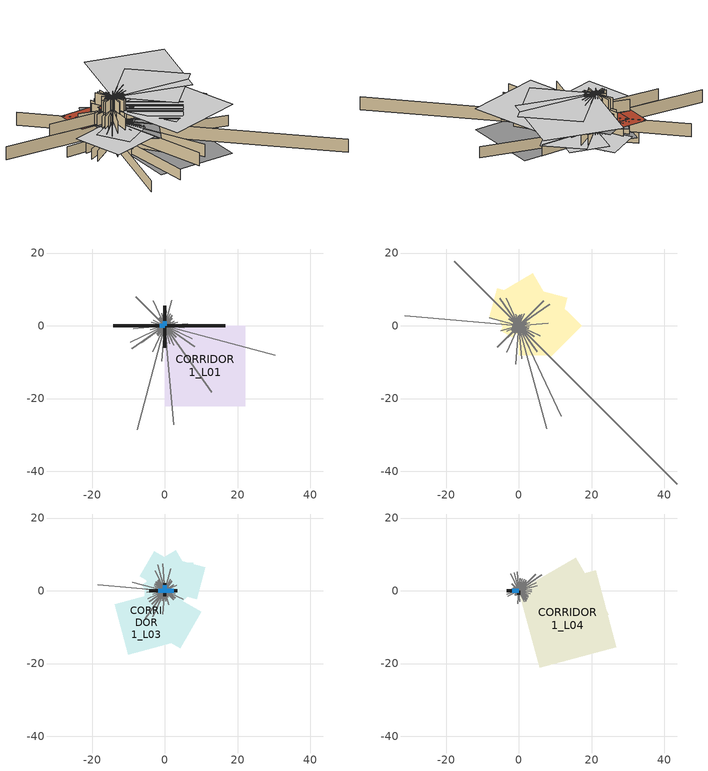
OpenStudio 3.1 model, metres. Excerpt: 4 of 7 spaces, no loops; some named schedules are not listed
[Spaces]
CORRIDOR 1_L01
 floor ground (IntFloor : CORRIDOR 1_L01 3_Floor_Slab on Grade): 22.07,0 22.07,-22.07 0,-22.07 0,0 z0
 wall outside (2_Wall_MetalFrame): 0,0 0,5.48 / 0,0 0,2.13 / 0,0 -2.02,0 / 0,0 -1.05,0 / 0,0 -14.16,0 / 0,0 -2.71,0 / 0,0 0,-2.05 / 0,0 0,-0.55 / 0,0 0,-1.91 / 0,0 0,-5.97 / 0,0 16.58,0 z0:3.05
 wall adiabatic (2_Wall_Interior-WoodFrame): 0,0 -1.09,-0.1 / 0,0 -3.97,-1.06 / 0,0 -1.64,-0.76 / 0,0 -6.57,-4.6 / 0,0 -2.29,-2.29 / 0,0 -1.2,-1.71 / 0,0 -3.3,-7.08 / 0,0 -1.13,-4.22 / 0,0 -0.27,-3.06 / 0,0 0.45,-5.09 / 0,0 1.32,-4.94 / 0,0 1.84,-3.95 / 0,0 1.13,-1.61 / 0,0 3.09,-3.09 / 0,0 1.56,-1.09 / 0,0 7.52,-3.51 / 0,0 30.4,-8.15 / 0,0 3.84,-0.34 / 0,0 1.6,0.14 / 0,0 3.59,0.96 / 0,0 2.45,1.14 / 0,0 1.55,1.09 / 0,0 2.03,2.03 / 0,0 1.88,2.68 / 0,0 1.53,3.28 / 0,0 1.02,3.81 / 0,0 0.24,2.75 / 0,0 -0.28,3.23 / 0,0 -0.13,0.5 / 0,0 -1.31,2.81 / 0,0 -1.58,2.26 / 0,0 -7.97,7.97 / 0,0 -0.55,0.38 / 0,0 -3.22,1.5 / 0,0 -3.83,1.03 / 0,0 -2.8,0.24 / 0,0 -8.74,-0.76 / 0,0 -2.89,-0.77 / 0,0 -9.57,-4.46 / 0,0 -9.06,-6.35 / 0,0 -0.9,-0.9 / 0,0 -1.96,-2.79 / 0,0 -1.34,-2.87 / 0,0 -7.66,-28.6 / 0,0 -0.85,-9.75 / 0,0 2.38,-27.15 / 0,0 0.54,-2.03 / 0,0 2.47,-5.29 / 0,0 12.83,-18.32 / 0,0 1.66,-1.66 / 0,0 8.15,-5.71 / 0,0 3.89,-1.81 / 0,0 1.48,-0.4 / 0,0 5.3,-0.46 / 0,0 6.3,0.55 / 0,0 2.75,0.74 / 0,0 2.63,1.22 / 0,0 0.66,0.46 / 0,0 1.66,1.66 / 0,0 2.08,2.97 / 0,0 0.56,1.19 / 0,0 1.89,7.07 / 0,0 0.36,4.14 / 0,0 -0.36,4.14 / 0,0 -0.94,3.5 / 0,0 -3.24,6.95 z0:3.05
 window (1_Win_Storefront): 0,0 0,1.31 / 0,0 0,1.12 / 0,0 -1.44,0 z0:1.52
 roof outside (4_Roof_WoodFrame): 0,0 0,0.88 -0.88,0.88 -0.88,0 z3.05
CORRIDOR 1_L02
 floor to CORRIDOR 1_L01 (3_Floor_Interior-WoodFrame): 8.11,0 8.11,-8.11 0,-8.11 0,0 z3.05; 8.61,8.61 17.22,0 8.61,-8.61 0,0 z3.05; 1.18,2.05 3.24,0.87 2.05,-1.18 0,0 z3.05; 2.81,10.5 13.31,7.69 10.5,-2.81 0,0 z3.05; 3.86,14.41 9.13,5.27 0,0 -5.27,9.13 z3.05; 0,8.94 4.47,4.47 0,0 -4.47,4.47 z3.05
 floor adiabatic (3_Floor_Interior-WoodFrame): 5.36,1.44 6.8,-3.93 1.44,-5.36 0,0 z3.05; 1.8,1.04 2.84,-0.76 1.04,-1.8 0,0 z3.05; 2.66,2.66 2.66,0 0,0 0,2.66 z3.05; 2.09,3.62 2.85,0.76 0,0 -0.76,2.85 z3.05; -1.07,3.99 1.46,2.53 0,0 -2.53,1.46 z3.05; -5.96,10.32 2.18,8.14 0,0 -8.14,2.18 z3.05; 0,3.8 0,0 -3.8,0 -3.8,3.8 z3.05; -0.55,2.04 0,0 -2.04,-0.55 -2.58,1.49 z3.05; -1.99,3.44 0,0 -3.44,-1.99 -5.43,1.45 z3.05; -0.94,0.94 0,0 -0.94,-0.94 -1.88,0 z3.05; -3.15,1.82 0,0 -1.82,-3.15 -4.97,-1.33 z3.05; -1.01,0.27 0,0 -0.27,-1.01 -1.29,-0.74 z3.05; 0,0 0,-2.23 -2.23,-2.23 -2.23,0 z3.05
 wall adiabatic (2_Wall_Interior-WoodFrame): 0,0 -1.86,2.66 / 0,0 -0.77,0.77 / 0,0 -1.02,0.72 / 0,0 -1.56,0.73 / 0,0 -8.18,2.19 / 0,0 -3.31,0.29 / 0,0 -1.82,-0.16 / 0,0 -4.94,-1.32 / 0,0 -1.58,-0.74 / 0,0 -1.41,-0.98 / 0,0 -5.93,-5.93 / 0,0 -0.71,-1.02 / 0,0 -0.38,-0.81 / 0,0 -0.5,-1.88 / 0,0 -0.92,-10.51 / 0,0 0.28,-3.15 / 0,0 7.58,-28.3 / 0,0 11.61,-24.9 / 0,0 4.23,-6.05 / 0,0 43.5,-43.5 / 0,0 4.05,-2.84 / 0,0 5.74,-2.67 / 0,0 2.75,-0.74 / 0,0 2.89,-0.25 / 0,0 0.71,0.06 / 0,0 2.92,0.78 / 0,0 2.13,0.99 / 0,0 8.48,5.94 / 0,0 6.89,6.89 / 0,0 0.75,1.08 / 0,0 1.53,3.28 / 0,0 0.84,3.13 / 0,0 0.27,3.09 / 0,0 -0.24,2.75 / 0,0 -0.84,3.13 / 0,0 -3.51,7.52 / 0,0 -5.31,7.58 / 0,0 -17.75,17.75 / 0,0 -2.73,1.91 / 0,0 -1.41,0.66 / 0,0 -2.09,0.56 / 0,0 -31.36,2.74 / 0,0 -1.7,-0.15 / 0,0 -2.9,-0.78 / 0,0 -3.3,-1.54 / 0,0 -1.97,-1.38 / 0,0 -3.11,-3.11 / 0,0 -1.37,-1.96 / 0,0 -3.38,-7.24 / 0,0 -0.43,-1.59 / 0,0 -0.12,-1.35 / 0,0 0.79,-9.01 / 0,0 2.84,-6.08 / 0,0 5.01,-7.16 / 0,0 4.53,-4.53 / 0,0 4.28,-3 / 0,0 5.89,-2.75 / 0,0 2.72,-0.73 / 0,0 1.54,-0.14 / 0,0 8.08,0.71 / 0,0 1.05,0.28 / 0,0 1.43,0.67 / 0,0 2.97,2.08 / 0,0 2.05,2.05 z3.05:6.71; 0,0 0.09,-0.32 z3.05:6.12
 roof outside (4_Roof_WoodFrame): 0,0 0,2.89 -2.89,2.89 -2.89,0 z6.71; 0,0 0,6.25 -6.25,6.25 -6.25,0 z6.71; 0,0 0,3.22 -3.22,3.22 -3.22,0 z6.71; 0,0 0,0.47 -0.47,0.47 -0.47,0 z6.71; 0,0 0,9.49 -9.49,9.49 -9.49,0 z6.71
CORRIDOR 1_L03
 floor adiabatic (3_Floor_Interior-WoodFrame): 0,0 0.45,-1.66 -1.22,-2.11 -1.66,-0.45 z6.71; 0.35,0.09 0.44,-0.26 0.09,-0.35 0,0 z6.71; 3.59,2.07 5.66,-1.52 2.07,-3.59 0,0 z6.71; 3.89,3.89 7.78,0 3.89,-3.89 0,0 z6.71; 2.43,4.21 6.64,1.78 4.21,-2.43 0,0 z6.71; 2.36,8.79 11.15,6.43 8.79,-2.36 0,0 z6.71; 7.77,7.77 7.77,0 0,0 0,7.77 z6.71; 2.14,3.71 2.92,0.78 0,0 -0.78,2.92 z6.71; 2.99,11.15 7.07,4.08 0,0 -4.08,7.07 z6.71; 0,8.44 4.22,4.22 0,0 -4.22,4.22 z6.71; -2.93,10.93 4,6.93 0,0 -6.93,4 z6.71; -0.3,0.52 0.11,0.41 0,0 -0.41,0.11 z6.71; 0,1.73 0,0 -1.73,0 -1.73,1.73 z6.71; -1.1,4.09 0,0 -4.09,-1.1 -5.19,3 z6.71; -2.31,4.01 0,0 -4.01,-2.31 -6.32,1.69 z6.71; -1.86,1.86 0,0 -1.86,-1.86 -3.73,0 z6.71; -1.63,0.94 0,0 -0.94,-1.63 -2.57,-0.69 z6.71; -2.72,0.73 0,0 -0.73,-2.72 -3.45,-1.99 z6.71; 0,0 0,-5.54 -5.54,-5.54 -5.54,0 z6.71; 0,0 2.21,-3.84 -1.62,-6.05 -3.84,-2.21 z6.71; 0,0 0.02,-0.02 0,-0.04 -0.02,-0.02 z6.71; 0,0 10.03,-5.79 4.24,-15.82 -5.79,-10.03 z6.71; 0,0 0.4,-0.11 0.29,-0.5 -0.11,-0.4 z6.71
 floor to CORRIDOR 1_L02 (3_Floor_Interior-WoodFrame): 0,0 4.67,-8.1 -3.42,-12.77 -8.1,-4.67 z6.71; 0,0 2.51,-2.51 0,-5.01 -2.51,-2.51 z6.71; 0,0 2.05,-1.18 0.87,-3.23 -1.18,-2.05 z6.71; 0,0 2.48,-0.66 1.81,-3.14 -0.66,-2.48 z6.71; 1.94,0 1.94,-1.94 0,-1.94 0,0 z6.71; 0,0 3.71,-13.86 -10.14,-17.57 -13.86,-3.71 z6.71
 wall outside (2_Wall_WoodFrame): 0,0 0,2.09 / 0,0 -2.68,0 / 0,0 -3.49,0 / 0,0 -1.9,0 / 0,0 -4.28,0 / 0,0 -2.05,0 / 0,0 -3.41,0 / 0,0 0,-1.56 / 0,0 0,-1.09 / 0,0 2.85,0 / 0,0 3.41,0 z6.71:10.06
 wall adiabatic (2_Wall_Interior-WoodFrame): 0,0 1.86,2.66 / 0,0 1.34,2.87 / 0,0 0.26,0.99 / 0,0 0.16,1.81 / 0,0 -0.31,3.56 / 0,0 -0.9,3.35 / 0,0 -1.5,3.22 / 0,0 -2,2.85 / 0,0 -2.51,2.51 / 0,0 -2.77,1.94 / 0,0 -2.97,1.38 / 0,0 -8.99,2.41 / 0,0 -5.19,0.45 / 0,0 -5.06,-0.44 / 0,0 -1.46,-0.39 / 0,0 -4.74,-2.21 / 0,0 -1.87,-1.87 / 0,0 -3.1,-4.42 / 0,0 -3.33,-7.14 / 0,0 -0.74,-2.75 / 0,0 -0.15,-1.74 / 0,0 0.16,-1.8 / 0,0 0.54,-2.02 / 0,0 0.85,-1.83 / 0,0 0.41,-0.59 / 0,0 2.48,-2.48 / 0,0 2.77,-1.94 / 0,0 1.19,-0.56 / 0,0 1.66,-0.44 / 0,0 1.46,-0.13 / 0,0 1.09,0.1 / 0,0 1.06,0.28 / 0,0 3.19,1.49 / 0,0 2.43,1.7 / 0,0 0.66,0.66 / 0,0 1.94,2.77 / 0,0 1.48,3.16 / 0,0 1.62,6.04 / 0,0 0.16,1.83 / 0,0 -0.65,7.45 / 0,0 -1.93,7.21 / 0,0 -2.6,5.57 / 0,0 -1.19,1.7 / 0,0 -2.29,2.29 / 0,0 -2.54,1.78 / 0,0 -2.5,1.17 / 0,0 -3.13,0.84 / 0,0 -18.49,1.62 / 0,0 -4.16,-0.36 / 0,0 -3.4,-0.91 / 0,0 -3.17,-1.48 / 0,0 -4.28,-3 / 0,0 -3.66,-3.66 / 0,0 -5.35,-7.64 / 0,0 -3.27,-7.02 / 0,0 -0.58,-2.17 / 0,0 -0.57,-6.47 / 0,0 0.25,-2.81 / 0,0 1.03,-3.83 / 0,0 0.46,-0.98 / 0,0 0.9,-1.29 / 0,0 2.49,-2.49 / 0,0 2.87,-2.01 / 0,0 5.03,-2.35 / 0,0 2.8,-0.75 z6.71:10.06; 0,0 -0.27,-0.19 z6.71:9.88
 window (1_Win_Storefront): 0,0 0,1.48 / 0,0 -1.48,0 / 0,0 -1.48,0 / 0,0 -1.48,0 / 0,0 -1.48,0 z6.71:8.19; 0,0 -1.41,0 z6.71:8.12; 0,0 -1.85,0 / 0,0 -1.85,0 / 0,0 2.42,0 / 0,0 1.85,0 z6.71:9.14
 roof outside (4_Roof_WoodFrame): 0,0 0,2.78 -2.78,2.78 -2.78,0 z10.06
CORRIDOR 1_L04
 floor adiabatic (3_Floor_Interior-WoodFrame): 0.05,0 0.05,-0.05 0,-0.05 0,0 z10.06
 floor to CORRIDOR 1_L03 (3_Floor_Interior-WoodFrame): 21.13,5.66 26.79,-15.47 5.66,-21.13 0,0 z10.06; 15.68,9.05 24.74,-6.63 9.05,-15.68 0,0 z10.06
 wall outside (2_Wall_WoodFrame): 0,0 -2.68,0 / 0,0 -2.05,0 / 0,0 -3.41,0 / 0,0 0,-1.09 z10.06:13.28
 wall adiabatic (2_Wall_Interior-WoodFrame): 0,0 3.23,-0.28 / 0,0 3.15,0.28 / 0,0 3.46,0.93 / 0,0 3.14,1.46 / 0,0 0.84,0.59 / 0,0 1.29,1.29 / 0,0 2.04,2.91 / 0,0 1.47,3.15 / 0,0 0.88,3.27 / 0,0 0.29,3.26 / 0,0 -0.45,5.19 / 0,0 -1.31,4.9 / 0,0 -2.21,4.74 / 0,0 -2.01,2.01 / 0,0 -1.43,1 / 0,0 -1.63,0.76 / 0,0 -2.02,0.54 / 0,0 -2.01,0.18 / 0,0 -0.72,-0.06 / 0,0 -3.39,-0.91 / 0,0 -3.07,-1.43 / 0,0 -1.08,-0.75 / 0,0 -1.21,-1.21 / 0,0 -0.84,-1.2 / 0,0 -0.46,-0.99 / 0,0 -0.28,-1.06 / 0,0 -0.31,-3.51 / 0,0 0.26,-2.96 / 0,0 0.24,-0.9 / 0,0 1.43,-3.07 / 0,0 2,-2.86 / 0,0 2.29,-2.29 / 0,0 2.54,-1.78 / 0,0 2.5,-1.17 / 0,0 3.13,-0.84 / 0,0 3.51,-0.31 / 0,0 3.49,0.31 / 0,0 4.99,1.34 / 0,0 4.74,2.21 / 0,0 6.34,4.44 / 0,0 4.59,4.59 / 0,0 1.62,2.31 / 0,0 0.46,0.98 / 0,0 0.41,1.52 / 0,0 0.31,3.5 / 0,0 -0.31,3.49 z10.06:13.28; 0,0 -0.19,0.27 z10.06:13.12
 window (1_Win_Storefront): 0,0 -1.41,0 z10.06:11.47; 0,0 -1.48,0 / 0,0 -1.48,0 z10.06:11.54; 0,0 -1.85,0 z10.06:12.5
 ceiling to CORRIDOR 1_L05: 12.09,-12.09 24.17,0 12.09,12.09 0,0 z13.28; 21.13,-5.66 26.79,15.47 5.66,21.13 0,0 z13.28
[Site]
SAN JOSE INTL: Latitude {deg}=37.39; Longitude {deg}=-121.96; Time Zone {hr}=-8; Elevation {m}=15.5448
[SizingPeriod:DesignDay] Barometric Pressure {Pa}=101146; Wind Speed {m/s}=2.4; Sky Clearness=0; Rain Indicator=0; Snow Indicator=0; Day of Month=21; Daylight Saving Time Indicator=0; Humidity Indicating Type=Wetbulb; Dry-Bulb Temperature Range Modifier Type=DefaultMultipliers
Name | Maximum Dry-Bulb Temperature {C} | Daily Dry-Bulb Temperature Range {deltaC} | Humidity Indicating Conditions at Maximum Dry-Bulb | Wind Direction {deg} | Month | Day Type | Solar Model Indicator | ASHRAE Taub | ASHRAE Taud
SAN JOSE INTL Ann Htg 99.6% Condns DB | 2.2 | 0 | 2.2 | 150 | 12 | WinterDesignDay | ASHRAEClearSky
SAN JOSE INTL  June .4% Condns DB=>MCWB | 35 | 11.8 | 19.8 | 330 | 6 | SummerDesignDay | ASHRAETau | 0.363 | 2.418
SAN JOSE INTL  July .4% Condns DB=>MCWB | 34.8 | 11.7 | 20.7 | 330 | 7 | SummerDesignDay | ASHRAETau | 0.367 | 2.418
SAN JOSE INTL  August .4% Condns DB=>MCWB | 34.4 | 11.6 | 19.3 | 330 | 8 | SummerDesignDay | ASHRAETau | 0.35 | 2.459
[Site:WaterMainsTemperature]
Calculation Method=Schedule; Temperature Schedule=WaterMainCZ04
[Building]
<Name>FREEDOM CIRCLE BUILDING B</Name>: North Axis {deg}=97
[Material]
Name | Roughness | Thickness {m} | Conductivity {W/m-K} | Density {kg/m3} | Specific Heat {J/kg-K} | Thermal Absorptance | Solar Absorptance | Visible Absorptance
Air Cavity 4in or more | Smooth | 0.1524 | 0.940308 | 1.28148 | 1004.832
Board_5/8in Gypsum; Board_5/8in Gypsum 1; Board_5/8in Gypsum 2; Board_5/8in Gypsum 3; Board_5/8in Gypsum 4; Board_5/8in Gypsum 5; Board_5/8in Gypsum 6; Board_5/8in Gypsum 7 | MediumRough | 0.016002 | 0.158656 | 640.739 | 1130.436 | 0.9 | 0.7 | 0.8
Board_1/2in Plywood; Board_1/2in Plywood 1 | Smooth | 0.0127 | 0.11544 | 480.554 | 1884.06
Finishes_Interior Walls | MediumRough | 0.00635 | 0.0735562 | 464.535 | 1884.06 | 0.9 | 0.7 | 0.8
Finishes_1/4in Roofing | MediumRough | 0.00635 | 0.240918 | 2075.99 | 1507.248 | 0.83 | 0.35 | 0.83
Finishes_Stucco; Finishes_Stucco 1 | MediumRough | 0.022352 | 0.700948 | 1855.1 | 837.36 | 0.9 | 0.7 | 0.8
Vapor Permeable Felt; Vapor Permeable Felt 1 | Smooth | 0.003302 | 0.299936 | 230.666 | 1256.04
[Material:NoMass] Roughness=Smooth
Name | Thermal Resistance {m2-K/W}
Roof/Floor_Wood Frame R-19 | 3.12545
Roof/Floor_Wood Frame R-38 | 5.39175
Wall_Metal Frame R-19 | 0.691056
Wall_Wood Frame R-19; Wall_Wood Frame R-19 1 | 2.06248
[Construction]
2_Wall_Interior-WoodFrame: Board_5/8in Gypsum, Wall_Wood Frame R-19, Board_5/8in Gypsum
2_Wall_MetalFrame: Finishes_Stucco, Board_5/8in Gypsum 1, Wall_Metal Frame R-19, Board_5/8in Gypsum 2, Board_5/8in Gypsum 3
2_Wall_WoodFrame: Finishes_Stucco 1, Vapor Permeable Felt, Wall_Wood Frame R-19 1, Board_5/8in Gypsum 4, Board_5/8in Gypsum 5
3_Floor_Interior-WoodFrame: Finishes_Interior Walls, Board_1/2in Plywood, Roof/Floor_Wood Frame R-19, Board_5/8in Gypsum 6
4_Roof_WoodFrame: Finishes_1/4in Roofing, Vapor Permeable Felt 1, Board_1/2in Plywood 1, Air Cavity 4in or more, Roof/Floor_Wood Frame R-38, Board_5/8in Gypsum 7
1_Win_Storefront: 1_Win_Storefront Material
[WindowMaterial:SimpleGlazingSystem]
1_Win_Storefront Material: U-Factor {W/m2-K}=2.32809; Solar Heat Gain Coefficient=0.26; Visible Transmittance=0.46
[Construction:FfactorGroundFloor]
IntFloor : CORRIDOR 1_L01 3_Floor_Slab on Grade: F-Factor {W/m-K}=1.26344; Area {m2}=487.271; PerimeterExposed {m}=54.5592
[Space]
Name | Building Story | Thermal Zone | Design Specification Outdoor Air Object
CORRIDOR 1_L01 | Corridor_L01 | TZ-Corridor_L01 | TZ-Corridor_L01 Design Specification Outdoor Air
CORRIDOR 1_L02 | Corridor_L02 | TZ-Corridor_L02 | TZ-Corridor_L02 Design Specification Outdoor Air
CORRIDOR 1_L03 | Corridor_L03 | TZ-Corridor_L03 | TZ-Corridor_L03 Design Specification Outdoor Air
CORRIDOR 1_L04 | Corridor_L04 | TZ-Corridor_L04 | TZ-Corridor_L04 Design Specification Outdoor Air
[ThermalZone] Multiplier=1; Use Ideal Air Loads=No
Name | Volume {m3} | Thermostat
TZ-Corridor_L01 | 1485.22 | TZ-Corridor_L01 Thermostat
TZ-Corridor_L02 | 2469.12 | TZ-Corridor_L02 Thermostat
TZ-Corridor_L03 | 3219 | TZ-Corridor_L03 Thermostat
TZ-Corridor_L04 | 2600.88 | TZ-Corridor_L04 Thermostat
[BuildingStory]
Corridor_L01; Corridor_L02; Corridor_L03; Corridor_L04
[People:Definition] Number of People Calculation Method=People/Area; People per Space Floor Area {person/m2}=0.0538196; Fraction Radiant=0.3; Sensible Heat Fraction=0.5
CORRIDOR 1_L01 People Definition; CORRIDOR 1_L02 People Definition; CORRIDOR 1_L03 People Definition; CORRIDOR 1_L04 People Definition
[People] Number of People Schedule=OfficeOccupancy; Multiplier=1
Name | People Definition | Space or SpaceType | Activity Level Schedule
CORRIDOR 1_L01 People | CORRIDOR 1_L01 People Definition | CORRIDOR 1_L01 | CORRIDOR 1_L01 People Activity Level
CORRIDOR 1_L02 People | CORRIDOR 1_L02 People Definition | CORRIDOR 1_L02 | CORRIDOR 1_L02 People Activity Level
CORRIDOR 1_L03 People | CORRIDOR 1_L03 People Definition | CORRIDOR 1_L03 | CORRIDOR 1_L03 People Activity Level
CORRIDOR 1_L04 People | CORRIDOR 1_L04 People Definition | CORRIDOR 1_L04 | CORRIDOR 1_L04 People Activity Level
[SpaceInfiltration:DesignFlowRate] Schedule=OfficeInfiltration; Design Flow Rate Calculation Method=Flow/ExteriorWallArea; Flow per Exterior Surface Area {m3/s-m2}=0.00187757; Constant Term Coefficient=0; Temperature Term Coefficient=0; Velocity Term Coefficient=0.224052; Velocity Squared Term Coefficient=0
Name | Space or SpaceType
CORRIDOR 1_L01 Space Infiltration Design Flow Rate 1 | CORRIDOR 1_L01
CORRIDOR 1_L02 Space Infiltration Design Flow Rate 1 | CORRIDOR 1_L02
CORRIDOR 1_L03 Space Infiltration Design Flow Rate 1 | CORRIDOR 1_L03
CORRIDOR 1_L04 Space Infiltration Design Flow Rate 1 | CORRIDOR 1_L04
[Lights:Definition] Design Level Calculation Method=Watts/Area; Return Air Fraction=0
Name | Watts per Space Floor Area {W/m2} | Fraction Radiant
CORRIDOR 1_L01 Regulated Lights Definition | 3.05576 | 0.54
CORRIDOR 1_L02 Regulated Lights Definition | 3.47699 | 0.66113
CORRIDOR 1_L03 Regulated Lights Definition | 2.3029 | 0.54
CORRIDOR 1_L04 Regulated Lights Definition | 2.36022 | 0.54
[Lights] Schedule=OfficeLights; Fraction Replaceable=1
Name | Lights Definition | Space or SpaceType
CORRIDOR 1_L01 Regulated Lights | CORRIDOR 1_L01 Regulated Lights Definition | CORRIDOR 1_L01
CORRIDOR 1_L02 Regulated Lights | CORRIDOR 1_L02 Regulated Lights Definition | CORRIDOR 1_L02
CORRIDOR 1_L03 Regulated Lights | CORRIDOR 1_L03 Regulated Lights Definition | CORRIDOR 1_L03
CORRIDOR 1_L04 Regulated Lights | CORRIDOR 1_L04 Regulated Lights Definition | CORRIDOR 1_L04
[AvailabilityManager:NightCycle] Applicability Schedule=Always On Discrete; Control Type=CycleOnAny; Thermostat Tolerance {deltaC}=1.11111; Cycling Run Time Control Type=ThermostatWithMinimumRunTime; Cycling Run Time {s}=900
Availability Manager Night Cycle 1; Availability Manager Night Cycle 2
[ThermostatSetpoint:DualSetpoint] Heating Setpoint Temperature Schedule=OfficeHtgSetpt; Cooling Setpoint Temperature Schedule=OfficeClgSetpt
TZ-Corridor_L01 Thermostat; TZ-Corridor_L02 Thermostat; TZ-Corridor_L03 Thermostat; TZ-Corridor_L04 Thermostat
[DesignSpecification:OutdoorAir] Outdoor Air Method=Maximum; Outdoor Air Flow per Person {m3/s-person}=0; Outdoor Air Flow per Floor Area {m3/s-m2}=0.000762
TZ-Corridor_L01 Design Specification Outdoor Air; TZ-Corridor_L02 Design Specification Outdoor Air; TZ-Corridor_L03 Design Specification Outdoor Air; TZ-Corridor_L04 Design Specification Outdoor Air
[Schedule:Week]
WaterMainCZ04JanWk: WaterMainCZ04Jan, WaterMainCZ04Jan, WaterMainCZ04Jan, WaterMainCZ04Jan, WaterMainCZ04Jan, WaterMainCZ04Jan, WaterMainCZ04Jan, WaterMainCZ04Jan, WaterMainCZ04Jan, WaterMainCZ04Jan, WaterMainCZ04Jan, WaterMainCZ04Jan
WaterMainCZ04FebWk: WaterMainCZ04Feb, WaterMainCZ04Feb, WaterMainCZ04Feb, WaterMainCZ04Feb, WaterMainCZ04Feb, WaterMainCZ04Feb, WaterMainCZ04Feb, WaterMainCZ04Feb, WaterMainCZ04Feb, WaterMainCZ04Feb, WaterMainCZ04Feb, WaterMainCZ04Feb
WaterMainCZ04MarWk: WaterMainCZ04Mar, WaterMainCZ04Mar, WaterMainCZ04Mar, WaterMainCZ04Mar, WaterMainCZ04Mar, WaterMainCZ04Mar, WaterMainCZ04Mar, WaterMainCZ04Mar, WaterMainCZ04Mar, WaterMainCZ04Mar, WaterMainCZ04Mar, WaterMainCZ04Mar
WaterMainCZ04AprWk: WaterMainCZ04Apr, WaterMainCZ04Apr, WaterMainCZ04Apr, WaterMainCZ04Apr, WaterMainCZ04Apr, WaterMainCZ04Apr, WaterMainCZ04Apr, WaterMainCZ04Apr, WaterMainCZ04Apr, WaterMainCZ04Apr, WaterMainCZ04Apr, WaterMainCZ04Apr
WaterMainCZ04MayWk: WaterMainCZ04May, WaterMainCZ04May, WaterMainCZ04May, WaterMainCZ04May, WaterMainCZ04May, WaterMainCZ04May, WaterMainCZ04May, WaterMainCZ04May, WaterMainCZ04May, WaterMainCZ04May, WaterMainCZ04May, WaterMainCZ04May
WaterMainCZ04JunWk: WaterMainCZ04Jun, WaterMainCZ04Jun, WaterMainCZ04Jun, WaterMainCZ04Jun, WaterMainCZ04Jun, WaterMainCZ04Jun, WaterMainCZ04Jun, WaterMainCZ04Jun, WaterMainCZ04Jun, WaterMainCZ04Jun, WaterMainCZ04Jun, WaterMainCZ04Jun
WaterMainCZ04JulWk: WaterMainCZ04Jul, WaterMainCZ04Jul, WaterMainCZ04Jul, WaterMainCZ04Jul, WaterMainCZ04Jul, WaterMainCZ04Jul, WaterMainCZ04Jul, WaterMainCZ04Jul, WaterMainCZ04Jul, WaterMainCZ04Jul, WaterMainCZ04Jul, WaterMainCZ04Jul
WaterMainCZ04AugWk: WaterMainCZ04Aug, WaterMainCZ04Aug, WaterMainCZ04Aug, WaterMainCZ04Aug, WaterMainCZ04Aug, WaterMainCZ04Aug, WaterMainCZ04Aug, WaterMainCZ04Aug, WaterMainCZ04Aug, WaterMainCZ04Aug, WaterMainCZ04Aug, WaterMainCZ04Aug
WaterMainCZ04SepWk: WaterMainCZ04Sep, WaterMainCZ04Sep, WaterMainCZ04Sep, WaterMainCZ04Sep, WaterMainCZ04Sep, WaterMainCZ04Sep, WaterMainCZ04Sep, WaterMainCZ04Sep, WaterMainCZ04Sep, WaterMainCZ04Sep, WaterMainCZ04Sep, WaterMainCZ04Sep
WaterMainCZ04OctWk: WaterMainCZ04Oct, WaterMainCZ04Oct, WaterMainCZ04Oct, WaterMainCZ04Oct, WaterMainCZ04Oct, WaterMainCZ04Oct, WaterMainCZ04Oct, WaterMainCZ04Oct, WaterMainCZ04Oct, WaterMainCZ04Oct, WaterMainCZ04Oct, WaterMainCZ04Oct
WaterMainCZ04NovWk: WaterMainCZ04Nov, WaterMainCZ04Nov, WaterMainCZ04Nov, WaterMainCZ04Nov, WaterMainCZ04Nov, WaterMainCZ04Nov, WaterMainCZ04Nov, WaterMainCZ04Nov, WaterMainCZ04Nov, WaterMainCZ04Nov, WaterMainCZ04Nov, WaterMainCZ04Nov
[Schedule:Year]
WaterMainCZ04: 1, 31, WaterMainCZ04JanWk, 2, 28, WaterMainCZ04FebWk, 3, 31, WaterMainCZ04MarWk, 4, 30, WaterMainCZ04AprWk, 5, 31, WaterMainCZ04MayWk, 6, 30, WaterMainCZ04JunWk, 7, 31, WaterMainCZ04JulWk, 8, 31, WaterMainCZ04AugWk, 9, 30, WaterMainCZ04SepWk, 10, 31, WaterMainCZ04OctWk, 11, 30, WaterMainCZ04NovWk, 12, 31, WaterMainCZ04DecWk
OfficeOccupancy: 12, 31, OfficeOccupancyWk
OfficeInfiltration: 12, 31, OfficeInfiltrationWk
OfficeLights: 12, 31, OfficeLightsWk
OfficeHtgSetpt: 12, 31, OfficeHtgSetptWk
OfficeClgSetpt: 12, 31, OfficeClgSetptWk
[Schedule:Ruleset]
Name | Default Day Schedule
CORRIDOR 1_L01 People Activity Level | Schedule:Day #1
CORRIDOR 1_L02 People Activity Level | Schedule:Day #2
CORRIDOR 1_L03 People Activity Level | Schedule:Day #3
CORRIDOR 1_L04 People Activity Level | Schedule:Day #4
[Schedule:Constant]
Always On Discrete: Value=1
